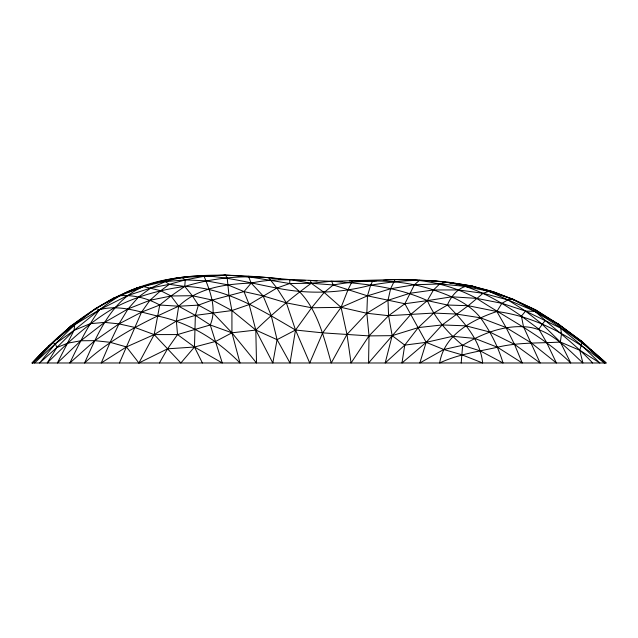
<?xml version="1.0" encoding="UTF-8"?>
<svg xmlns="http://www.w3.org/2000/svg" width="638" height="638" viewBox="0 0 638 638"><rect width="100%" height="100%" fill="white"/><g stroke="black" fill="none" stroke-linecap="round" stroke-linejoin="round"><path stroke-width="0.96" d="M31.9 362.982L606.1 362.982L581.473 341.147L558.808 324.367L535.21 311.36L507.904 299.9L483.07 293.289L458.236 289.923L433.497 289.971L409.732 293.313L387.976 300.307L366.834 313.258L346.984 334.392L331.25 362.982C323.123 334.543 315.658 301.232 289.724 283.519L289.827 279.603C247.249 275.544 203.801 271.629 161.573 280.704C110.326 292.164 67.03 324.87 32.155 362.982L52.771 342.734L71.312 325.619L96.075 308.601L95.636 308.457C73.896 325.787 50.753 341.777 32.498 362.982L40.186 355.565M202.398 362.982L194.47 347.024L195.356 315.379L198.402 305.131L192.293 295.705L184.749 286.438L169.325 284.349L150.823 287.993L127.704 295.538L99.448 309.733L74.734 324.702L55.402 343.722L34.54 362.982L52.771 342.734L55.402 343.722L56.79 347.582L47.244 362.982C67.955 342.423 89.312 322.206 114.752 307.564C136.588 296.199 160.441 289.764 184.749 286.438C214.201 277.442 245.574 274.635 276.118 278.535M461.186 362.982L462.646 345.286C447.972 333.044 434.996 318.306 427.372 300.618C397.506 286.869 364.059 283.671 331.632 281.254C304.812 280.632 277.666 277.203 251.165 283.097C225.669 283.998 197.86 287.698 178.688 306.232C145.153 321.249 111.754 337.765 84.567 362.982C97.861 333.674 111.53 299.716 143.566 286.598C162.275 279.564 182.524 276.246 202.421 275.975M142.864 286.486C126.507 289.971 112.679 300.019 99.448 309.733C87.613 326.313 78.665 344.672 69.853 362.982L94.823 340.644L119.003 323.873L141.532 312.149L159.747 305.012L171.008 295.984L184.749 286.438L185.259 279.891L182.181 277.474L175.992 278.391M383.271 280.385C415.386 276.916 448.163 283.144 476.658 298.377C508.47 319.311 543.201 336.059 570.739 362.982L560.355 342.048L561.52 333.698L560.674 328.163L558.808 324.367L535.713 309.988L512.657 299.126L493.23 291.718L471.538 285.928L457.279 283.575L433.824 280.84L395.058 279.58L331.632 281.254L311.248 283.272L289.724 283.519L248.653 276.78L225.437 275.018L182.181 277.474L137.058 287.85L129.083 291.877M98.523 307.125L113.229 298.281L143.566 286.598L160.712 290.713L171.008 295.984L178.688 306.232L176.391 321.058L177.523 334.575L167.563 348.819L159.404 362.982M476.115 287.291C463.316 281.685 451.776 294.014 447.453 305.012L433.696 313.067L418.273 327.597L404.747 345.118L401.972 362.982L426.184 342.343L442.158 324.941L468.236 305.722L483.07 293.289L488.907 291.287L493.23 291.718L514.667 300.139L535.713 309.988L559.909 325.508M289.827 279.603L311.248 283.272L333.235 284.963L367.472 295.841L404.859 303.744L426.184 342.343L419.828 362.982L443.769 349.504L462.646 345.286L480.374 350.948L503.031 362.982C498.158 346.745 490.431 331.537 480.518 317.812C468.731 303.034 450.922 295.817 433.497 289.971C401.174 279.109 366.531 279.053 333.235 284.963L324.168 292.467L311.631 307.763L295.53 330.029L290.027 362.982L277.075 339.655L271.182 315.403L263.127 295.904L251.165 283.097L248.653 276.78L248.995 276.334L247.153 276.605M99.448 309.733L74.032 330.364L55.402 343.722L39.596 362.982L56.79 347.582L67.724 343.172L80.763 340.772L94.823 340.644L110.159 342.303L126.46 346.928L138.901 362.982L154.189 334.591L159.747 305.012C147.498 298.249 133.382 294.628 119.362 295.769L95.636 308.457L99.448 309.733C119.091 304.286 138.542 311.719 157.57 316.041C189.215 322.509 217.558 340.078 239.992 362.982L231.937 332.821L231.921 310.554L228.954 295.258L227.176 277.777L225.437 275.018L223.515 275.321M198.593 275.608C225.206 276.19 250.798 283.208 276.852 288.057C307.891 294.437 339.998 293.289 370.614 285.21C401.645 279.923 434.279 277.259 464.863 286.326C485.311 292.906 503.868 303.927 521.421 316.121L523.495 326.728L540.131 362.982L514.475 344.313L489.864 332.047L466.019 325.851L442.158 324.941L418.273 327.597L392.163 335.652L369.027 335.899L322.692 332.861L295.53 330.029L277.075 339.655L272.817 362.982L255.806 330.061L249.171 304.565L244.011 291.59L227.686 284.803L206.234 280.848L185.259 279.891L165.37 281.645L150.823 287.993L138.629 296.957L128.071 308.896L119.003 323.873L110.159 342.303L101.219 362.982L126.46 346.928L154.189 334.591L176.391 321.058L195.356 315.379L231.921 310.554L249.171 304.565L276.852 288.057L289.724 283.519M395.058 279.58L390.608 288.743L387.976 300.307L388.59 315.69L392.163 335.652L385.185 362.982L404.747 345.118L426.184 342.343L452.581 336.306L474.808 338.427L497.457 347.239L522.235 362.982L514.475 344.313L506.038 327.501L496.858 311.511L468.236 305.722L447.453 305.012L427.372 300.618L404.859 303.744L388.59 315.69L369.027 335.899L351.059 362.982L346.984 334.392L341.083 307.349L347.949 289.915L352.431 280.808L376.404 280.856M56.79 347.582L74.032 330.364L90.205 323.705L104.6 322.381L119.003 323.873L134.825 327.43L154.189 334.591L177.523 334.575L194.47 347.024L222.279 362.982L210.261 324.965C217.095 308.776 210.253 291.526 204.08 276.302L185.259 279.891L169.325 284.349L160.712 290.713L149.938 300.291L141.532 312.149L119.442 362.982M592.638 362.982C575.149 343.922 553.959 328.985 535.21 311.36L535.713 309.988M404.859 303.744L414.413 284.747L419.597 280.218M374.442 280.991L372.863 280.553L370.614 285.21L367.472 295.841L366.834 313.258L369.027 335.899L368.565 362.982L410.8 314.367L427.372 300.618L433.497 289.971L439.686 283.982L447.772 282.092L471.538 285.928L512.657 299.126L519.779 302.867M159.747 305.012L178.688 306.232L198.402 305.131L212.271 300.067L244.011 291.59L263.127 295.904L286.382 302.875L311.631 307.763L341.083 307.349L367.472 295.841L390.608 288.743L414.413 284.747L439.686 283.982L464.863 286.326L488.907 291.287L507.904 299.9L525.576 311.089L560.674 328.163L581.377 345.27L599.864 362.982L579.759 350.27L560.355 342.048C539.341 343.316 518.112 342.223 497.457 347.239C477.918 351.618 457.956 354.337 439.67 362.982C444.231 334.655 472.128 319.813 496.858 311.511L501.899 303.313L507.904 299.9L512.657 299.126C545.897 317.022 578.124 337.51 606.1 362.982M308.361 280.433L310.355 280.457L311.248 283.272L324.168 292.467L341.083 307.349L366.834 313.258L388.59 315.69L433.696 313.067L456.314 314.048L480.518 317.812L506.038 327.501L531.207 342.845L556.4 362.982L546.814 342.853L538.807 329.088L545.004 320.691M341.083 307.349L322.692 332.861L309.717 362.982L295.53 330.029L286.382 302.875L276.852 288.057L268.526 277.506M244.011 291.59L251.165 283.097M277.075 339.655L255.806 330.061L231.937 332.821L215.652 341.426L194.47 347.024L180.865 362.982L154.189 334.591M57.029 339.336L60.594 335.907M64.167 332.478L71.312 325.619L74.734 324.702L74.032 330.364L57.372 362.982L80.763 340.772L104.6 322.381L128.071 308.896L149.938 300.291L171.008 295.984L192.293 295.705L212.271 300.067L231.921 310.554L255.806 330.061L256.516 362.982L231.937 332.821L213.363 313.29L198.402 305.131M255.806 330.061C273.112 313.162 291.741 297.571 311.248 283.272M48.568 346.211L52.571 343.26M462.646 345.286C480.98 334.264 501.731 325.667 523.495 326.728C548.186 327.39 566.002 347.391 582.877 362.982L579.759 350.27L582.135 342.446L581.473 341.147L561.504 326.664M138.901 362.982L167.563 348.819L194.47 347.024M177.523 334.575L210.261 324.965L231.937 332.821M113.229 298.281L114.968 297.938M427.372 300.618L451.863 296.798L476.658 298.377L501.899 303.313L525.576 311.089L535.21 311.36M431.942 281.095L440.667 281.637M409.373 280.393L413.153 279.97L433.824 280.84L436.583 281.677M340.03 281.693L341.936 281.557M349.568 281.007L352.431 280.808M293.432 280.257L305.379 280.401M178.736 277.682L182.715 277.865M310.355 280.457L317.062 281.047M184.749 286.438C225.549 287.515 261.365 310.044 295.53 330.029M442.62 281.868L446.528 282.323M448.482 282.546L466.681 285.473M278.016 278.79L280.864 279.173M496.858 311.511C537.013 316.647 573.482 337.701 604.377 362.982L582.135 342.446L558.808 324.367L555.794 322.788M468.563 285.856L476.092 287.379M161.573 280.704L165.37 281.645L169.325 284.349M477.033 287.571L493.23 291.718M510.017 298.72L514.667 300.139M457.279 283.575L459.025 284.213M426.184 342.343L443.769 349.504L461.713 354.736L482.639 362.982C480.318 339.432 463.164 321.241 447.453 305.012M178.688 306.232L195.356 315.379L210.261 324.965M551.487 320.348L554.071 321.815M538.807 329.088L521.421 316.121L525.576 311.089L542.085 324.128L560.355 342.048M392.163 335.652L404.747 345.118M557.508 323.769L559.829 325.635M603.548 361.698L605.071 362.982L602.926 360.996M581.473 341.147L588.627 347.758M590.772 349.744L594.345 353.053M596.49 355.039L600.071 358.349M331.632 281.254L333.235 284.963"/></g></svg>
